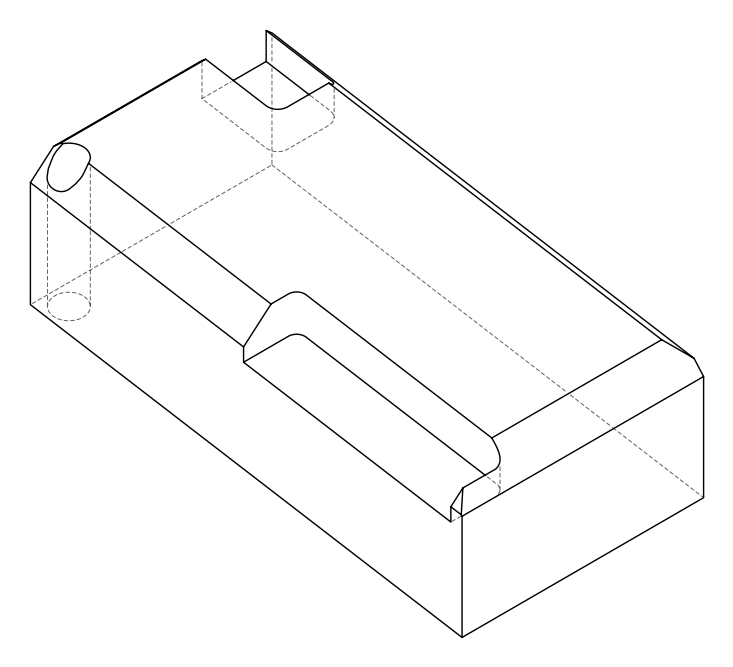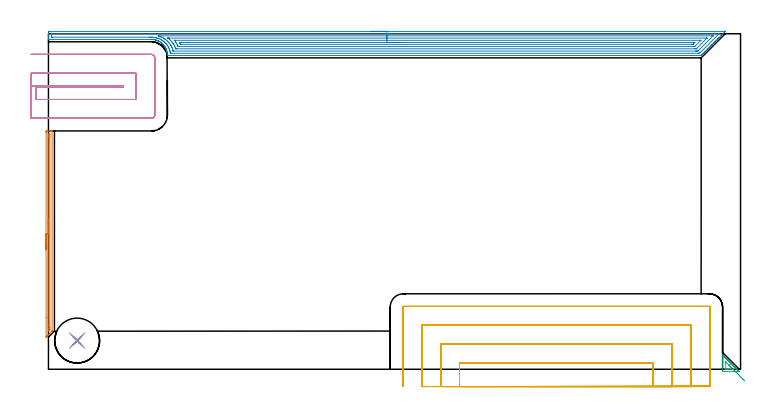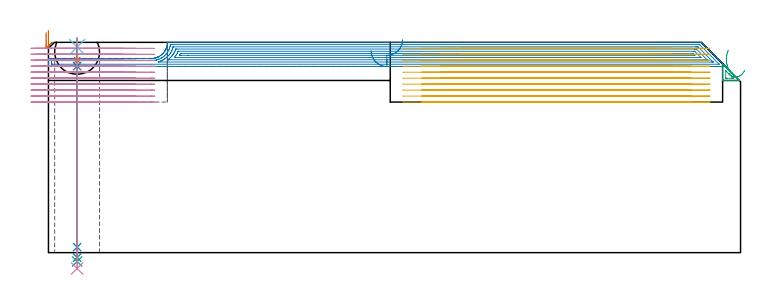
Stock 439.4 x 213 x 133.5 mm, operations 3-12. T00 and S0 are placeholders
(PLAN: 12 operations, 6 tool changes, 99.7 min)
(1 AREA_MILL | FG_CHAMFER_SURFACE | UGT0205_001 | 14.95 min | 65260 mm3)
(2 AREA_MILL_1 | FG_CHAMFER_SURFACE_1 | UGT0205_001 | 13.68 min | 65847 mm3)
(3 AREA_MILL_2 | FG_CHAMFER_SURFACE_2 | UGT0205_001 | 2.22 min | 944 mm3)
(4 AREA_MILL_3 | FG_CHAMFER_SURFACE_3 | UGT0205_001 | 18.18 min | 49014 mm3)
(5 AREA_MILL_4 | FG_CHAMFER_SURFACE_4 | UGT0205_001 | 0.39 min | 1329 mm3)
(6 MILL_SLOT | SLOT_PARTIAL_RECTANGULAR | NXT0201_012 | Follow Part, ap 4, ae 75% | 10.71 min | 156652 mm3)
(7 MILL_SLOT_1 | SLOT_PARTIAL_RECTANGULAR_1 | NXT0201_012 | Follow Part, ap 4, ae 75% | 37.69 min | 374835 mm3)
(8 SPOT_DRILL | STEP1HOLE | NXT0321_9005460120000 | 0.05 min | 165 mm3)
(9 DRILL_BLIND_HOLE_INTO_CENTER | STEP1HOLE | NXT0301_046 | 0.05 min | 346 mm3)
(10 GUN_DRILL_THROUGH_HOLE | STEP1HOLE | UGT0307_003 | 0.61 min | 4720 mm3)
(11 SPADE_DRILL_TO_ENLARGE_THROUGH_HOLE | STEP1HOLE | UGT0306_009 | 0.57 min | 29629 mm3)
(12 DRILL_TO_ENLARGE_THROUGH_HOLE | STEP1HOLE | UGT0301_392 | 0.58 min | 46579 mm3)
(TOOL UGT0205_001 | Chamfer Mill 20 x 3 x 45 deg. | D20 FL50 Z2)
(TOOL NXT0201_012 | ENDMILL 16mm [2P460-1600-NA 1630] | D16 FL38 Z6)
(TOOL NXT0321_9005460120000 | NC Spot Drill, 142deg, 12mm, Carbide, Uncoated | D12 PA142 FL30 Z2)
(TOOL NXT0301_046 | Carbide Drill 7.5mm [860.1-0750-038A1-MM 2214] | D7.5 PA140 FL53 Z2)
(TOOL UGT0307_003 | Gun Drill 7 mm | D7 PA130 FL24 Z1)
(TOOL UGT0306_009 | Spade Drill 18.5mm | D18.5 PA132 FL10 Z2)
(TOOL UGT0301_392 | Twist Drill 28.5 mm | D28.5 PA118 FL165 Z2)
(OP 3 AREA_MILL_2)
G17 G21 G94 G90
T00 M6
G54
G17 G0 G90 X-1.5 Y75.85 S1061 M3
G43 Z143.5 H0
Z139.7
G94 G1 Y75.888 Z138.828 F250.
Y76.002 Z137.964
Y76.191 Z137.112
Y76.453 Z136.28
Y76.787 Z135.474
Y77.19 Z134.7
Y77.659 Z133.964
Y78.19 Z133.272
Y78.779 Z132.629
Y79.422 Z132.04
Y80.114 Z131.508
Y80.85 Z131.04
Y81.624 Z130.637
Y82.43 Z130.303
Y83.262 Z130.041
Y84.114 Z129.852
Y84.979 Z129.738
Y85.85 Z129.7
Y150.346
X-1.499 Y150.672 Z129.701
X-1.493 Y151.233 Z129.703
X-1.491 Y151.292 Z129.705
X-0.934 Y151.3 Z130.26
X0.484 Z131.68
X0.845 Z132.04
X1.567 Z132.766
X1.841 Z133.041
X2.253 Y151.292 Z133.445
X2.277 Y151.29 Z133.468
X2.296 Y151.225 Z133.49
X2.3 Y151.119 Z133.5
Y24.605
X2.294 Y24.196 Z133.492
X2.231 Y24.132 Z133.431
X2.179 Y24.078 Z133.377
X0.917 Y22.817 Z132.116
X0.023 Y21.923 Z131.222
X-0.045 Y21.854 Z131.152
X-0.112 Y21.788 Z131.087
X-0.275 Y21.625 Z130.924
X-0.341 Y21.557 Z130.855
X-0.407 Y21.493 Z130.792
X-0.573 Y21.327 Z130.626
X-0.638 Y21.261 Z130.559
X-0.702 Y21.198 Z130.497
X-0.871 Y21.029 Z130.328
X-0.934 Y20.964 Z130.262
X-1.119 Y20.781 Z130.081
X-1.169 Y20.731 Z130.03
X-1.379 Y20.52 Z129.819
X-1.471 Y20.433 Z129.727
X-1.494 Y20.417 Z129.703
X-1.499 Y20.433 Z129.699
X-1.5 Y32.875 Z129.7
Y85.85
X-0.086 Z131.114
Y148.031
X-0.083 Y148.883 Z131.117
X-0.081 Y148.92 Z131.119
X-0.045 Y149.29 Z131.155
X0.436 Y149.295 Z131.636
X0.845 Y149.29 Z132.045
X0.881 Y148.883 Z132.081
X0.883 Y148.845 Z132.083
X0.886 Y147.989 Z132.086
Y26.352
X0.882 Y25.499 Z132.082
X0.88 Y25.464 Z132.08
X0.845 Y25.207 Z132.045
X0.548 Y24.903 Z131.748
X0.254 Y24.605 Z131.454
X0.102 Y24.457 Z131.302
X-0.045 Y24.317 Z131.155
X-0.08 Y24.605 Z131.12
X-0.083 Y24.643 Z131.117
X-0.086 Y25.499 Z131.114
Y25.54
Y85.85
Y86.722 Z131.152
Y87.587 Z131.266
Y88.438 Z131.455
Y89.27 Z131.717
Y90.076 Z132.051
Y90.85 Z132.454
Y91.586 Z132.923
Y92.278 Z133.454
Y92.921 Z134.043
Y93.511 Z134.686
Y94.042 Z135.378
Y94.51 Z136.114
Y94.913 Z136.888
Y95.247 Z137.694
Y95.509 Z138.526
Y95.698 Z139.378
Y95.812 Z140.243
Y95.85 Z141.114
G0 Z143.5
M5
M2
(OP 4 AREA_MILL_3)
G17 G21 G94 G90
T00 M6
G54
G17 G0 G90 X204.85 Y214.5 S1061 M3
G43 Z143.5 H0
Z128.2
G94 G1 X204.888 Z127.328 F250.
X205.002 Z126.464
X205.191 Z125.612
X205.453 Z124.78
X205.787 Z123.974
X206.19 Z123.2
X206.658 Z122.464
X207.19 Z121.772
X207.779 Z121.129
X208.422 Z120.54
X209.114 Z120.009
X209.85 Z119.54
X210.624 Z119.137
X211.43 Z118.803
X212.262 Z118.541
X213.114 Z118.352
X213.978 Z118.238
X214.85 Z118.2
X429.456
X429.686 Y214.496 Z118.202
X429.688 Y214.495 Z118.203
X429.686 Y214.486 Z118.213
X429.342 Y214.142 Z118.558
X429.157 Y213.955 Z118.741
X428.467 Y213.267 Z119.433
X428.269 Y213.067 Z119.63
X427.593 Y212.393 Z120.307
X427.38 Y212.179 Z120.518
X426.718 Y211.518 Z121.182
X426.492 Y211.291 Z121.406
X425.843 Y210.643 Z122.057
X425.604 Y210.403 Z122.294
X424.969 Y209.769 Z122.931
X424.926 Y209.725 Z122.974
X424.716 Y209.514 Z123.182
X424.094 Y208.894 Z123.806
X424.033 Y208.832 Z123.867
X423.828 Y208.626 Z124.07
X423.219 Y208.019 Z124.681
X423.14 Y207.94 Z124.759
X422.94 Y207.738 Z124.958
X422.344 Y207.144 Z125.555
X422.248 Y207.047 Z125.652
X422.052 Y206.85 Z125.846
X421.47 Y206.27 Z126.43
X421.355 Y206.154 Z126.544
X421.164 Y205.962 Z126.734
X420.595 Y205.395 Z127.305
X420.462 Y205.261 Z127.437
X420.276 Y205.074 Z127.622
X419.72 Y204.52 Z128.18
X419.387 Y204.186 Z128.51
X418.845 Y203.645 Z129.055
X418.499 Y203.297 Z129.399
X417.97 Y202.77 Z129.93
X417.611 Y202.409 Z130.287
X417.096 Y201.895 Z130.804
X416.723 Y201.521 Z131.175
X416.221 Y201.021 Z131.679
X415.835 Y200.633 Z132.063
X415.346 Y200.146 Z132.554
X414.947 Y199.745 Z132.951
X414.809 Y199.608 Z133.091
X414.507 Y199.307 Z133.393
X414.433 Y199.235 Z133.465
X414.4 Y199.207 Z133.493
X413.916 Y199.2 Z133.5
X75.593
X75.511 Y199.205 Z133.491
X75.498 Y199.375 Z133.322
X75.489 Y199.68 Z133.016
X75.463 Y200.047 Z132.649
X75.355 Y200.932 Z131.767
X75.278 Y201.374 Z131.324
X75.242 Y201.521 Z131.176
X75.17 Y201.816 Z130.883
X74.933 Y202.63 Z130.069
X74.908 Y202.699 Z130.
X74.734 Y203.143 Z129.556
X74.649 Y203.336 Z129.362
X74.6 Y203.447 Z129.253
X74.541 Y203.583 Z129.117
X74.317 Y204.028 Z128.672
X74.075 Y204.464 Z128.231
X74.039 Y204.525 Z128.17
X73.97 Y204.63 Z128.065
X73.836 Y204.838 Z127.862
X73.808 Y204.881 Z127.819
X73.767 Y204.942 Z127.756
X73.673 Y205.074 Z127.622
X73.479 Y205.349 Z127.349
X73.145 Y205.78 Z126.919
X72.915 Y206.04 Z126.658
X72.737 Y206.233 Z126.465
X72.32 Y206.647 Z126.05
X72.251 Y206.716 Z125.982
X72.101 Y206.85 Z125.848
X72.022 Y206.92 Z125.779
X71.789 Y207.117 Z125.582
X71.357 Y207.448 Z125.249
X71.21 Y207.55 Z125.15
X70.945 Y207.732 Z124.967
X70.526 Y208. Z124.699
X70.463 Y208.038 Z124.662
X70.019 Y208.274 Z124.425
X69.901 Y208.33 Z124.367
X69.791 Y208.383 Z124.313
X69.569 Y208.492 Z124.206
X69.508 Y208.518 Z124.18
X69.344 Y208.585 Z124.11
X69.249 Y208.626 Z124.071
X69.124 Y208.68 Z124.019
X68.898 Y208.765 Z123.933
X68.675 Y208.851 Z123.849
X68.579 Y208.884 Z123.815
X68.452 Y208.922 Z123.778
X68.181 Y209.002 Z123.696
X68.127 Y209.016 Z123.682
X68.005 Y209.048 Z123.649
X67.781 Y209.108 Z123.591
X67.334 Y209.205 Z123.494
X67.162 Y209.235 Z123.464
X66.887 Y209.282 Z123.415
X66.666 Y209.308 Z123.386
X66.44 Y209.338 Z123.358
X65.993 Y209.371 Z123.319
X65.887 Y209.375 Z123.315
X65.816 Y209.377 Z123.312
X65.803 Y209.379
X65.774 Z123.309
X65.525 Y209.39 Z123.3
X65.434 Y209.395 Z123.298
X64.881 Y209.396 Z123.3
X0.162 Y209.4
X0.01 Y209.403 Z123.289
X0. Y209.483 Z123.216
Y210.645 Z122.054
Y211.291 Z121.405
Y212.501 Z120.196
Y213.067 Z119.628
Y213.672 Z119.023
X0.002 Y213.955 Z118.74
X0.008 Y214.491 Z118.205
X0.067 Y214.494 Z118.203
X0.609 Y214.5 Z118.2
X214.85
Y213.086 Z119.614
X425.503 Y213.085 Z119.615
X425.521 Y213.084 Z119.616
X425.805 Y213.067 Z119.633
X425.666 Y212.922 Z119.778
X425.521 Y212.771 Z119.929
X413.916 Y201.166 Z131.534
X413.646 Y200.901 Z131.799
X413.371 Y200.633 Z132.067
X413.041 Y200.615 Z132.085
X413.023
X78.271
X77.409 Y200.633 Z132.067
X77.378 Y200.804 Z131.896
X77.259 Y201.521 Z131.179
X77.232 Y201.667 Z131.033
X77.029 Y202.409 Z130.291
X76.89 Y202.895 Z129.805
X76.739 Y203.297 Z129.403
X76.486 Y203.916 Z128.784
X76.356 Y204.186 Z128.514
X76.231 Y204.439 Z128.261
X75.873 Y205.074 Z127.626
X75.593 Y205.509 Z127.191
X75.271 Y205.962 Z126.738
X74.7 Y206.678 Z126.022
X74.545 Y206.85 Z125.85
X73.808 Y207.594 Z125.106
X73.647 Y207.738 Z124.962
X73.249 Y208.073 Z124.627
X72.915 Y208.331 Z124.369
X72.5 Y208.626 Z124.074
X72.022 Y208.941 Z123.759
X71.778 Y209.095 Z123.605
X71.264 Y209.38 Z123.32
X71.13 Y209.448 Z123.252
X70.991 Y209.514 Z123.186
X70.237 Y209.85 Z122.85
X69.68 Y210.068 Z122.632
X69.344 Y210.183 Z122.517
X68.594 Y210.403 Z122.298
X68.452 Y210.44 Z122.26
X68.402 Y210.452 Z122.248
X67.925 Y210.549 Z122.151
X67.559 Y210.616 Z122.084
X67.3 Y210.66 Z122.04
X66.666 Y210.738 Z121.962
X66.299 Y210.768 Z121.932
X65.774 Y210.795 Z121.905
X65.369 Y210.805 Z121.895
X64.881 Y210.81 Z121.89
X64.47 Y210.812 Z121.888
X63.988
X2.234 Y210.815 Z121.885
X2.107 Y210.817 Z121.883
X2.024 Y210.821 Z121.879
X2.01 Y210.823 Z121.877
X2.007 Y210.847 Z121.853
X2.004 Y210.899 Z121.801
X2.001 Y211.291 Z121.409
X2. Y211.682 Z121.018
X2.001 Y212.179 Z120.521
X2.002 Y212.568 Z120.132
X2.01 Y213.067 Z119.633
X2.376 Y213.085 Z119.615
X2.394
X214.85 Y213.086 Z119.614
Y211.672 Z121.028
X421.057 Y211.671 Z121.029
X421.568 Y211.67 Z121.03
X421.715 Y211.669 Z121.031
X421.95 Y211.664 Z121.036
Y211.657 Z121.043
Y211.651 Z121.049
X421.77 Y211.47 Z121.23
X421.591 Y211.291 Z121.409
X412.866 Y202.566 Z130.134
X412.707 Y202.409 Z130.291
X412.415 Y202.126 Z130.574
X412.317 Y202.035 Z130.665
X412.131 Y202.033 Z130.667
X411.62 Y202.03 Z130.67
X411.238 Y202.029 Z130.671
X410.728 Y202.028 Z130.672
X79.259 Y202.029 Z130.671
X79.212 Y202.03 Z130.67
X79.19 Y202.032 Z130.668
X79.184 Y202.034 Z130.666
X79.164 Y202.073 Z130.627
X79.074 Y202.409 Z130.291
X79.04 Y202.532 Z130.168
X78.805 Y203.297 Z129.403
X78.594 Y203.864 Z128.836
X78.454 Y204.186 Z128.514
X78.271 Y204.596 Z128.104
X78.02 Y205.074 Z127.626
X77.732 Y205.61 Z127.09
X77.504 Y205.962 Z126.738
X77.378 Y206.153 Z126.547
X77.083 Y206.562 Z126.138
X76.859 Y206.85 Z125.85
X76.486 Y207.318 Z125.382
X76.107 Y207.738 Z124.962
X75.593 Y208.256 Z124.444
X75.202 Y208.626 Z124.074
X74.7 Y209.047 Z123.653
X74.072 Y209.514 Z123.186
X73.808 Y209.698 Z123.002
X73.251 Y210.069 Z122.631
X72.915 Y210.261 Z122.439
X72.655 Y210.403 Z122.298
X72.022 Y210.721 Z121.979
X71.426 Y210.996 Z121.704
X71.13 Y211.117 Z121.583
X70.689 Y211.291 Z121.409
X70.237 Y211.449 Z121.251
X69.997 Y211.53 Z121.17
X69.868 Y211.574 Z121.126
X69.652 Y211.665 Z121.035
X69.856 Y211.67 Z121.03
X69.964 Y211.671 Z121.029
X214.85 Y211.672 Z121.028
Y210.257 Z122.443
X417.633 Y210.256 Z122.444
X418.034 Y210.251 Z122.449
X418.09 Y210.25 Z122.45
X418.061 Y210.218 Z122.482
X418.005 Y210.157 Z122.543
X417.936 Y210.086 Z122.614
X417.871 Y210.02 Z122.68
X411.638 Y203.787 Z128.913
X411.504 Y203.654 Z129.046
X411.394 Y203.549 Z129.151
X411.32 Y203.48 Z129.22
X411.28 Y203.449 Z129.251
X411.238 Y203.448 Z129.252
X411.09 Y203.445 Z129.255
X410.345 Y203.443 Z129.257
X410.199
X81.695
X80.949 Y203.448 Z129.252
X80.845 Y203.45 Z129.25
X80.821 Y203.458 Z129.242
X80.652 Y203.895 Z128.805
X80.536 Y204.186 Z128.514
X80.24 Y204.891 Z127.809
X80.152 Y205.074 Z127.626
X80.056 Y205.268 Z127.432
X79.676 Y205.962 Z126.738
X79.485 Y206.287 Z126.413
X79.164 Y206.793 Z125.907
X79.125 Y206.85 Z125.85
X79.034 Y206.979 Z125.721
X78.447 Y207.738 Z124.962
X78.271 Y207.958 Z124.742
X77.669 Y208.626 Z124.074
X77.378 Y208.92 Z123.78
X76.759 Y209.514 Z123.186
X76.486 Y209.748 Z122.952
X76.211 Y209.973 Z122.727
X76.019 Y210.126 Z122.574
X75.895 Y210.224 Z122.476
X75.863 Y210.252 Z122.448
Y210.253 Z122.447
X75.869 Y210.254 Z122.446
X75.92 Y210.256 Z122.444
X76.486 Y210.257 Z122.443
X76.632
X214.85
Y208.843 Z123.857
X413.916
X414.134 Y208.841 Z123.859
X414.195 Y208.839 Z123.861
X414.218 Y208.837 Z123.863
X414.186 Y208.796 Z123.904
X414.081 Y208.683 Z124.017
X414.027 Y208.626 Z124.074
X410.41 Y205.009 Z127.691
X410.345 Y204.946 Z127.754
X410.256 Y204.866 Z127.834
X410.176 Y204.863 Z127.837
X410.008 Y204.86 Z127.84
X409.67 Y204.857 Z127.843
X409.453
X82.734
X82.517 Y204.859 Z127.841
X82.372 Y204.863 Z127.837
X82.354 Y204.865 Z127.835
X82.347 Y204.871 Z127.829
X82.335 Y204.892 Z127.808
X82.12 Y205.358 Z127.342
X81.842 Y205.93 Z126.77
X81.825 Y205.962 Z126.738
X81.806 Y205.997 Z126.703
X81.32 Y206.85 Z125.85
X80.949 Y207.421 Z125.279
X80.717 Y207.738 Z124.962
X80.056 Y208.612 Z124.088
X80. Y208.682 Z124.018
X79.882 Y208.838 Z123.862
X79.894 Y208.839 Z123.861
X79.948 Y208.841 Z123.859
X80.056 Y208.842 Z123.858
X80.731 Y208.843 Z123.857
X214.85
Y207.429 Z125.271
X409.453
X409.764 Y207.428 Z125.272
X410.06 Y207.425 Z125.275
X410.345 Y207.422 Z125.278
X410.346 Y207.405 Z125.295
X410.345 Y207.396 Z125.304
X409.628 Y206.676 Z126.024
X409.453 Y206.502 Z126.198
X409.265 Y206.324 Z126.376
X409.214 Y206.278 Z126.422
X409.137 Y206.276 Z126.424
X408.56 Y206.272 Z126.428
X408.249 Y206.271 Z126.429
X84.209
X83.918 Y206.273 Z126.427
X83.846 Y206.275 Z126.425
X83.813 Y206.278 Z126.422
X83.796 Y206.288 Z126.412
X83.756 Y206.356 Z126.344
X83.627 Y206.586 Z126.114
X83.298 Y207.178 Z125.522
X83.23 Y207.307 Z125.393
X83.171 Y207.419 Z125.281
X83.192 Y207.422 Z125.278
X83.336 Y207.425 Z125.275
X83.627 Y207.428 Z125.272
X88.593 Y207.429 Z125.271
X214.85
X215.722 Z125.309
X216.586 Z125.423
X217.438 Z125.612
X218.27 Z125.874
X219.076 Z126.208
X219.85 Z126.611
X220.586 Z127.08
X221.278 Z127.611
X221.921 Z128.2
X222.51 Z128.843
X223.042 Z129.535
X223.51 Z130.271
X223.913 Z131.045
X224.247 Z131.851
X224.509 Z132.683
X224.698 Z133.535
X224.812 Z134.4
X224.85 Z135.271
G0 Z143.5
M5
M2
(OP 5 AREA_MILL_4)
G17 G21 G94 G90
T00 M6
G54
G17 G0 G90 X431.687 Y5.413 S1061 M3
G43 Z143.5 H0
Z128.46
G94 G1 X431.353 Y5.747 Z127.726 F250.
X431.066 Y6.034 Z126.954
X430.827 Y6.273 Z126.15
X430.639 Y6.461 Z125.319
X430.503 Y6.598 Z124.468
X430.42 Y6.681 Z123.604
X430.39 Y6.711 Z122.732
X430.414 Y6.687 Z121.861
X430.492 Y6.609 Z120.995
X430.622 Y6.478 Z120.143
X430.805 Y6.295 Z119.309
X431.039 Y6.062 Z118.502
X431.321 Y5.78 Z117.726
X431.65 Y5.451 Z116.988
X432.023 Y5.077 Z116.294
X432.438 Y4.663 Z115.648
X432.891 Y4.21 Z115.055
X433.378 Y3.722 Z114.521
X433.523 Y3.578 Z114.375
X433.596 Y3.504 Z114.303
X433.741 Y3.36 Z114.159
X433.816 Y3.286 Z114.082
X433.888 Y3.213 Z114.012
X434.035 Y3.066 Z113.865
X434.108 Y2.993 Z113.79
X434.179 Y2.922 Z113.721
X434.328 Y2.772 Z113.571
X434.401 Y2.701 Z113.497
X434.47 Y2.63 Z113.429
X434.622 Y2.478 Z113.277
X434.693 Y2.408 Z113.205
X434.761 Y2.339 Z113.138
X434.916 Y2.184 Z112.983
X434.986 Y2.116 Z112.912
X435.053 Y2.048 Z112.847
X435.21 Y1.891 Z112.69
X435.278 Y1.823 Z112.62
X435.344 Y1.756 Z112.556
X435.504 Y1.597 Z112.396
X435.571 Y1.531 Z112.327
X435.635 Y1.465 Z112.264
X435.798 Y1.303 Z112.102
X435.863 Y1.238 Z112.035
X435.927 Y1.174 Z111.973
X436.091 Y1.009 Z111.808
X436.156 Y0.946 Z111.742
X436.218 Y0.883 Z111.682
X436.385 Y0.715 Z111.514
X436.448 Y0.653 Z111.45
X436.509 Y0.591 Z111.39
X436.679 Y0.421 Z111.22
X436.741 Y0.361 Z111.157
X436.8 Y0.3 Z111.099
X436.973 Y0.128 Z110.927
X437.034 Y0.068 Z110.865
X437.092 Y0.009 Z110.808
X437.267 Y-0.166 Z110.633
X437.326 Y-0.225 Z110.572
X437.383 Y-0.282 Z110.517
X437.56 Y-0.46 Z110.339
X437.619 Y-0.517 Z110.28
X437.674 Y-0.574 Z110.225
X437.854 Y-0.754 Z110.045
X437.911 Y-0.81 Z109.987
X437.965 Y-0.865 Z109.934
X438.148 Y-1.048 Z109.751
X438.204 Y-1.102 Z109.695
X438.362 Y-1.262 Z109.538
X438.442 Y-1.343 Z109.457
X438.581 Y-1.492 Z109.305
X438.442 Y-1.5 Z109.3
X428.452
X428.008 Y-1.491 Z109.305
X428.003 Y-1.102 Z109.693
X428. Y-0.652 Z110.143
Y3.286 Z114.079
Y4.141 Z114.941
Y8.943 Z119.742
X428.011 Y8.949 Z119.749
X428.055 Y8.947 Z119.747
X428.162 Y8.937 Z119.735
X428.55 Y8.552 Z119.348
X428.645 Y8.456 Z119.255
X428.746 Y8.355 Z119.154
X428.843 Y8.259 Z119.055
X428.936 Y8.164 Z118.964
X429.04 Y8.061 Z118.86
X429.135 Y7.967 Z118.763
X429.227 Y7.873 Z118.673
X429.333 Y7.767 Z118.566
X429.428 Y7.674 Z118.47
X429.518 Y7.582 Z118.381
X429.627 Y7.473 Z118.273
X429.72 Y7.381 Z118.178
X429.81 Y7.291 Z118.09
X429.921 Y7.179 Z117.979
X430.013 Y7.089 Z117.885
X430.101 Y6.999 Z117.799
X430.215 Y6.886 Z117.685
X430.305 Y6.796 Z117.593
X430.392 Y6.708 Z117.507
X430.509 Y6.592 Z117.391
X430.598 Y6.504 Z117.3
X430.684 Y6.417 Z117.216
X430.802 Y6.298 Z117.097
X430.89 Y6.211 Z117.008
X430.975 Y6.126 Z116.925
X431.096 Y6.004 Z116.803
X431.183 Y5.919 Z116.715
X431.266 Y5.834 Z116.634
X431.39 Y5.71 Z116.51
X431.476 Y5.626 Z116.422
X431.557 Y5.543 Z116.342
X431.684 Y5.416 Z116.216
X431.768 Y5.334 Z116.13
X431.849 Y5.252 Z116.051
X431.978 Y5.123 Z115.922
X432.061 Y5.041 Z115.837
X432.14 Y4.96 Z115.76
X432.272 Y4.829 Z115.628
X432.353 Y4.749 Z115.545
X432.431 Y4.669 Z115.468
X432.565 Y4.535 Z115.334
X432.646 Y4.456 Z115.252
X432.723 Y4.378 Z115.177
X432.859 Y4.241 Z115.04
X432.938 Y4.164 Z114.96
X433.014 Y4.087 Z114.886
X433.153 Y3.947 Z114.746
X433.231 Y3.871 Z114.667
X433.378 Y3.722 Z114.521
X432.153 Y2.497 Z113.297
X434.622 Y0.026 Z110.826
X434.69 Y-0.047 Z110.753
X434.709 Y-0.069 Z110.731
X434.622 Y-0.079 Z110.721
X434.479 Y-0.081 Z110.719
X433.741 Y-0.085 Z110.715
X433.601 Y-0.086 Z110.714
X431.096
X430.215 Y-0.085 Z110.715
X430.074 Y-0.084 Z110.716
X430.03 Y-0.081 Z110.719
X430.013 Y-0.079 Z110.721
X430.008 Y-0.072 Z110.728
X430.004 Y-0.057 Z110.743
X430.001 Y-0.011 Z110.789
Y4.164 Z114.964
X430.002 Y4.376 Z115.176
X430.009 Y4.591 Z115.391
X430.011 Y4.628 Z115.428
X430.045 Y4.597 Z115.397
X430.122 Y4.526 Z115.326
X430.215 Y4.435 Z115.235
X430.487 Y4.164 Z114.964
X432.153 Y2.497 Z113.297
X432.672 Y1.978 Z112.825
X433.218 Y1.432 Z112.419
X433.787 Y0.864 Z112.081
X434.374 Y0.276 Z111.815
X434.976 Y-0.325 Z111.622
X435.587 Y-0.937 Z111.504
X436.203 Y-1.553 Z111.462
X436.82 Y-2.169 Z111.496
X437.432 Y-2.781 Z111.606
X438.034 Y-3.384 Z111.791
X438.624 Y-3.973 Z112.049
X439.195 Y-4.544 Z112.38
X439.743 Y-5.093 Z112.779
X440.265 Y-5.614 Z113.244
X440.756 Y-6.106 Z113.772
X441.213 Y-6.562 Z114.358
X441.632 Y-6.981 Z114.999
X442.009 Y-7.359 Z115.689
G0 Z143.5
M5
M2
(OP 6 MILL_SLOT)
G17 G21 G94 G90
T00 M6
G54
G17 G0 G90 X-11. Y179.9 S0 M3
G43 Z143.5 H1
Z129.71
G94 G1 X-8. F250.
X47.5 F500.
Y179.3
X-8.
Y171.3
X55.5
Y187.9
X-8.
X-11. F250.
Y159.3
X-8.
X65.4 F500.
G3 X67.5 Y161.4 R2.1
G1 Y197.8
G3 X65.4 Y199.9 R2.1
G1 X-8.
X-11. F250.
G0 Y179.9 Z125.92
G1 X-8.
X47.5 F500.
Y179.3
X-8.
Y171.3
X55.5
Y187.9
X-8.
X-11. F250.
Y159.3
X-8.
X65.4 F500.
G3 X67.5 Y161.4 R2.1
G1 Y197.8
G3 X65.4 Y199.9 R2.1
G1 X-8.
X-11. F250.
G0 Y179.9 Z122.13
G1 X-8.
X47.5 F500.
Y179.3
X-8.
Y171.3
X55.5
Y187.9
X-8.
X-11. F250.
Y159.3
X-8.
X65.4 F500.
G3 X67.5 Y161.4 R2.1
G1 Y197.8
G3 X65.4 Y199.9 R2.1
G1 X-8.
X-11. F250.
G0 Y179.9 Z118.34
G1 X-8.
X47.5 F500.
Y179.3
X-8.
Y171.3
X55.5
Y187.9
X-8.
X-11. F250.
Y159.3
X-8.
X65.4 F500.
G3 X67.5 Y161.4 R2.1
G1 Y197.8
G3 X65.4 Y199.9 R2.1
G1 X-8.
X-11. F250.
G0 Y179.9 Z114.55
G1 X-8.
X47.5 F500.
Y179.3
X-8.
Y171.3
X55.5
Y187.9
X-8.
X-11. F250.
Y159.3
X-8.
X65.4 F500.
G3 X67.5 Y161.4 R2.1
G1 Y197.8
G3 X65.4 Y199.9 R2.1
G1 X-8.
X-11. F250.
G0 Y179.9 Z110.76
G1 X-8.
X47.5 F500.
Y179.3
X-8.
Y171.3
X55.5
Y187.9
X-8.
X-11. F250.
Y159.3
X-8.
X65.4 F500.
G3 X67.5 Y161.4 R2.1
G1 Y197.8
G3 X65.4 Y199.9 R2.1
G1 X-8.
X-11. F250.
G0 Y179.9 Z106.97
G1 X-8.
X47.5 F500.
Y179.3
X-8.
Y171.3
X55.5
Y187.9
X-8.
X-11. F250.
Y159.3
X-8.
X65.4 F500.
G3 X67.5 Y161.4 R2.1
G1 Y197.8
G3 X65.4 Y199.9 R2.1
G1 X-8.
X-11. F250.
G0 Y179.9 Z103.18
G1 X-8.
X47.5 F500.
Y179.3
X-8.
Y171.3
X55.5
Y187.9
X-8.
X-11. F250.
Y159.3
X-8.
X65.4 F500.
G3 X67.5 Y161.4 R2.1
G1 Y197.8
G3 X65.4 Y199.9 R2.1
G1 X-8.
X-11. F250.
G0 Y179.9 Z99.39
G1 X-8.
X47.5 F500.
Y179.3
X-8.
Y171.3
X55.5
Y187.9
X-8.
X-11. F250.
Y159.3
X-8.
X65.4 F500.
G3 X67.5 Y161.4 R2.1
G1 Y197.8
G3 X65.4 Y199.9 R2.1
G1 X-8.
X-11. F250.
G0 Y179.9 Z95.6
G1 X-8.
X47.5 F500.
Y179.3
X-8.
Y171.3
X55.5
Y187.9
X-8.
X-11. F250.
Y159.3
X-8.
X65.4 F500.
G3 X67.5 Y161.4 R2.1
G1 Y197.8
G3 X65.4 Y199.9 R2.1
G1 X-8.
X-11. F250.
G0 Z143.5
M5
M2
(OP 7 MILL_SLOT_1)
G17 G21 G94 G90
T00 M6
G54
G17 G0 G90 X384.022 Y-11. S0 M3
G43 Z143.5 H1
Z129.71
G94 G1 X384.001 Y-8. F250.
X384. Y-7.746 F500.
Y3.9
X261.
Y-7.746
X260.999 Y-8.
X260.978 Y-11. F250.
X396.033
X396.001 Y-8.
G2 X396. Y-7.746 R24. F500.
G1 Y15.9
X249.
Y-7.746
G2 X248.999 Y-8. R24.
G1 X248.967 Y-11. F250.
X408.066 Y-10.999
X408.003 Y-8.
G2 X408. Y-7.746 R12. F500.
G1 Y27.9
X237.
Y-7.746
G2 X236.997 Y-8. R12.
G1 X236.934 Y-10.999 F250.
X420. Y-10.746
Y-7.746
Y39.5 F500.
G3 X419.6 Y39.9 R0.4
G1 X225.4
G3 X225. Y39.5 R0.4
G1 Y-7.746
Y-10.746 F250.
G0 X384.022 Y-11. Z125.92
G1 X384.001 Y-8.
X384. Y-7.746 F500.
Y3.9
X261.
Y-7.746
X260.999 Y-8.
X260.978 Y-11. F250.
X396.033
X396.001 Y-8.
G2 X396. Y-7.746 R24. F500.
G1 Y15.9
X249.
Y-7.746
G2 X248.999 Y-8. R24.
G1 X248.967 Y-11. F250.
X408.066 Y-10.999
X408.003 Y-8.
G2 X408. Y-7.746 R12. F500.
G1 Y27.9
X237.
Y-7.746
G2 X236.997 Y-8. R12.
G1 X236.934 Y-10.999 F250.
X420. Y-10.746
Y-7.746
Y39.5 F500.
G3 X419.6 Y39.9 R0.4
G1 X225.4
G3 X225. Y39.5 R0.4
G1 Y-7.746
Y-10.746 F250.
G0 X384.022 Y-11. Z122.13
G1 X384.001 Y-8.
X384. Y-7.746 F500.
Y3.9
X261.
Y-7.746
X260.999 Y-8.
X260.978 Y-11. F250.
X396.033
X396.001 Y-8.
G2 X396. Y-7.746 R24. F500.
G1 Y15.9
X249.
Y-7.746
G2 X248.999 Y-8. R24.
G1 X248.967 Y-11. F250.
X408.066 Y-10.999
X408.003 Y-8.
G2 X408. Y-7.746 R12. F500.
G1 Y27.9
X237.
Y-7.746
G2 X236.997 Y-8. R12.
G1 X236.934 Y-10.999 F250.
X420. Y-10.746
Y-7.746
Y39.5 F500.
G3 X419.6 Y39.9 R0.4
G1 X225.4
G3 X225. Y39.5 R0.4
G1 Y-7.746
Y-10.746 F250.
G0 X384.021 Y-11. Z118.34
G1 X384.001 Y-8.
X384. Y-7.755 F500.
Y3.9
X261.
Y-7.752
X260.999 Y-8.
X260.979 Y-11. F250.
X396.032
X396.001 Y-8.
G2 X396. Y-7.755 R24. F500.
G1 Y15.9
X249.
Y-7.752
G2 X248.999 Y-8. R24.
G1 X248.968 Y-11. F250.
X408.064 Y-10.999
X408.003 Y-8.
G2 X408. Y-7.755 R12. F500.
G1 Y27.9
X237.
Y-7.752
G2 X236.997 Y-8. R12.
G1 X236.936 Y-10.999 F250.
X420. Y-10.755
Y-7.755
Y39.5 F500.
G3 X419.6 Y39.9 R0.4
G1 X225.4
G3 X225. Y39.5 R0.4
G1 Y-7.752
Y-10.752 F250.
G0 X384. Y-11. Z114.55
G1 Y-8.
Y3.9 F500.
X261.
Y-8.
Y-11. F250.
X396.
Y-8.
Y15.9 F500.
X249.
Y-8.
Y-11. F250.
X408.
Y-8.
Y27.9 F500.
X237.
Y-8.
Y-11. F250.
X420.
Y-8.
Y39.5 F500.
G3 X419.6 Y39.9 R0.4
G1 X225.4
G3 X225. Y39.5 R0.4
G1 Y-8.
Y-11. F250.
G0 X384. Z110.76
G1 Y-8.
Y3.9 F500.
X261.
Y-8.
Y-11. F250.
X396.
Y-8.
Y15.9 F500.
X249.
Y-8.
Y-11. F250.
X408.
Y-8.
Y27.9 F500.
X237.
Y-8.
Y-11. F250.
X420.
Y-8.
Y39.5 F500.
G3 X419.6 Y39.9 R0.4
G1 X225.4
G3 X225. Y39.5 R0.4
G1 Y-8.
Y-11. F250.
G0 X384. Z106.97
G1 Y-8.
Y3.9 F500.
X261.
Y-8.
Y-11. F250.
X396.
Y-8.
Y15.9 F500.
X249.
Y-8.
Y-11. F250.
X408.
Y-8.
Y27.9 F500.
X237.
Y-8.
Y-11. F250.
X420.
Y-8.
Y39.5 F500.
G3 X419.6 Y39.9 R0.4
G1 X225.4
G3 X225. Y39.5 R0.4
G1 Y-8.
Y-11. F250.
G0 X384. Z103.18
G1 Y-8.
Y3.9 F500.
X261.
Y-8.
Y-11. F250.
X396.
Y-8.
Y15.9 F500.
X249.
Y-8.
Y-11. F250.
X408.
Y-8.
Y27.9 F500.
X237.
Y-8.
Y-11. F250.
X420.
Y-8.
Y39.5 F500.
G3 X419.6 Y39.9 R0.4
G1 X225.4
G3 X225. Y39.5 R0.4
G1 Y-8.
Y-11. F250.
G0 X384. Z99.39
G1 Y-8.
Y3.9 F500.
X261.
Y-8.
Y-11. F250.
X396.
Y-8.
Y15.9 F500.
X249.
Y-8.
Y-11. F250.
X408.
Y-8.
Y27.9 F500.
X237.
Y-8.
Y-11. F250.
X420.
Y-8.
Y39.5 F500.
G3 X419.6 Y39.9 R0.4
G1 X225.4
G3 X225. Y39.5 R0.4
G1 Y-8.
Y-11. F250.
G0 X384. Z95.6
G1 Y-8.
Y3.9 F500.
X261.
Y-8.
Y-11. F250.
X396.
Y-8.
Y15.9 F500.
X249.
Y-8.
Y-11. F250.
X408.
Y-8.
Y27.9 F500.
X237.
Y-8.
Y-11. F250.
X420.
Y-8.
Y39.5 F500.
G3 X419.6 Y39.9 R0.4
G1 X225.4
G3 X225. Y39.5 R0.4
G1 Y-8.
Y-11. F250.
G0 Z143.5
M5
M2
(OP 8 SPOT_DRILL)
G17 G21 G94 G90
T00 M6
G54
G17 G0 G90 X18.2 Y18.2 S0 M3
G43 Z143.5 H0
G94 G81 G98 Z130.5 F250. R136.5
G80
M5
M2
(OP 9 DRILL_BLIND_HOLE_INTO_CENTER)
G17 G21 G94 G90
T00 M6
G54
G17 G0 G90 X18.2 Y18.2 S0 M3
G43 Z143.5 H1
G94 G81 G98 Z122.25 F250. R135.5
G80
M5
M2
(OP 10 GUN_DRILL_THROUGH_HOLE)
G17 G21 G94 G90
T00 M6
G54
G17 G0 G90 X18.2 Y18.2 M8
G43 Z143.5 H0
Z130.364
S716 M3
G94 G1 Z118.392 F125. M26
G4 X.084
Z3.5 F250.
G4 X.084
Z-3.132 F125.
G4 X.084
M5
M9
G0 Z130.364
Z143.5
M2
(OP 11 SPADE_DRILL_TO_ENLARGE_THROUGH_HOLE)
G17 G21 G94 G90
T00 M6
G54
G17 G0 G90 X18.2 Y18.2 S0 M3
G43 Z143.5 H0
G94 G73 G98 Z-5.618 F250. Q17.39 R135.5
G80
M5
M2
(OP 12 DRILL_TO_ENLARGE_THROUGH_HOLE)
G17 G21 G94 G90
T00 M6
G54
G17 G0 G90 X18.2 Y18.2 S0 M3
G43 Z143.5 H0
G94 G73 G98 Z-10.062 F250. Q23.927 R135.5
G80
M5
M2
